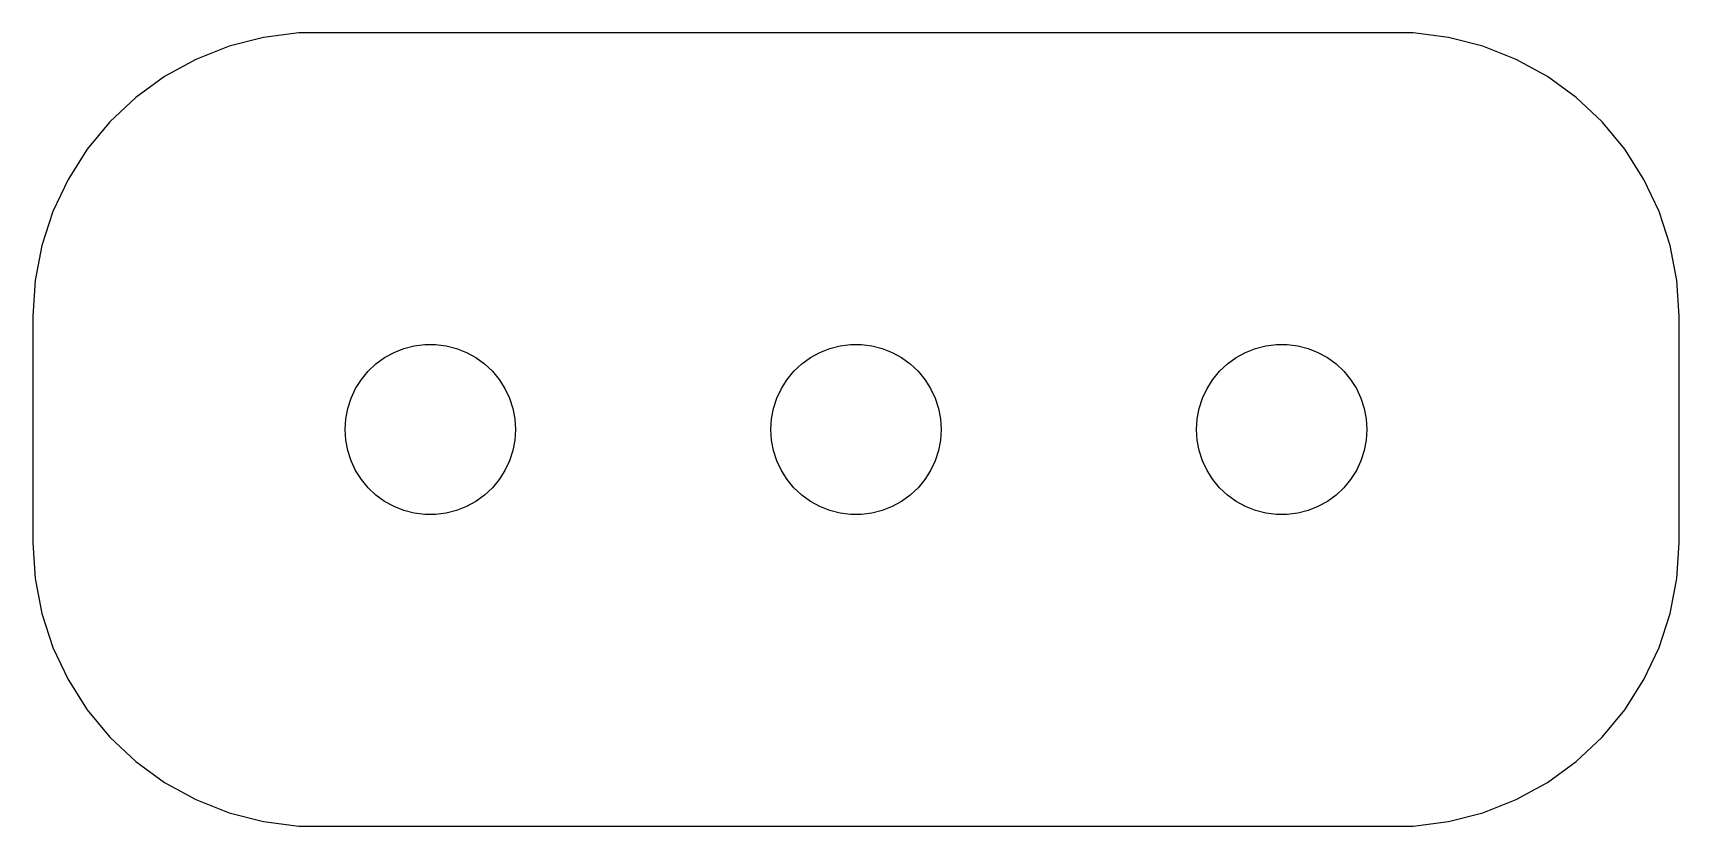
# Model space of a CAD drawing. Header units: metres. Extents: x -14.5 to 14.5, y 17 to 31.
import ezdxf

# ---------------------------------------------------------------- set-up
doc = ezdxf.new("R2010")
doc.units = ezdxf.units.M

msp = doc.modelspace()

# ---------------------------------------------------------------- linework, layer by layer
for p, q in [((-11.0451, 30.7553), (-11.6289, 30.5241)), ((-10.4369, 30.9114), (-11.0451, 30.7553)), ((-9.81395, 30.9901), (-10.4369, 30.9114)), ((9.81395, 30.9901), (-9.81395, 30.9901)), ((10.4369, 30.9114), (9.81395, 30.9901)), ((11.0451, 30.7553), (10.4369, 30.9114)), ((11.6289, 30.5241), (11.0451, 30.7553)), ((-11.6289, 30.5241), (-12.1791, 30.2216)), ((12.1791, 30.2216), (11.6289, 30.5241)), ((-12.1791, 30.2216), (-12.6871, 29.8526)), ((12.6871, 29.8526), (12.1791, 30.2216)), ((-12.6871, 29.8526), (-13.1448, 29.4227)), ((13.1448, 29.4227), (12.6871, 29.8526)), ((-13.1448, 29.4227), (-13.5451, 28.9389)), ((13.5451, 28.9389), (13.1448, 29.4227)), ((-13.5451, 28.9389), (-13.8815, 28.4088)), ((13.8815, 28.4088), (13.5451, 28.9389)), ((-13.8815, 28.4088), (-14.1489, 27.8406)), ((14.1489, 27.8406), (13.8815, 28.4088)), ((-14.1489, 27.8406), (-14.3429, 27.2434)), ((14.3429, 27.2434), (14.1489, 27.8406)), ((-14.3429, 27.2434), (-14.4606, 26.6267)), ((14.4606, 26.6267), (14.3429, 27.2434)), ((-14.4606, 26.6267), (-14.5, 26)), ((14.5, 26), (14.4606, 26.6267)), ((-14.5, 26), (-14.5, 22)), ((14.5, 22), (14.5, 26)), ((-8.45613, 25.1558), (-8.30373, 25.2665)), ((-8.30373, 25.2665), (-8.13866, 25.3572)), ((-8.13866, 25.3572), (-7.96352, 25.4266)), ((-7.96352, 25.4266), (-7.78107, 25.4734)), ((-7.78107, 25.4734), (-7.59418, 25.497)), ((-7.59418, 25.497), (-7.40581, 25.497)), ((-7.40581, 25.497), (-7.21892, 25.4734)), ((-7.21892, 25.4734), (-7.03647, 25.4266)), ((-7.03647, 25.4266), (-6.86133, 25.3572)), ((-6.86133, 25.3572), (-6.69626, 25.2665)), ((-6.69626, 25.2665), (-6.54385, 25.1558)), ((-0.956131, 25.1558), (-0.803726, 25.2665)), ((-0.803726, 25.2665), (-0.638657, 25.3572)), ((-0.638657, 25.3572), (-0.463516, 25.4266)), ((-0.463516, 25.4266), (-0.281067, 25.4734)), ((-0.281067, 25.4734), (-0.094177, 25.497)), ((-0.094177, 25.497), (0.094177, 25.497)), ((0.094177, 25.497), (0.281067, 25.4734)), ((0.281067, 25.4734), (0.463516, 25.4266)), ((0.463516, 25.4266), (0.638657, 25.3572)), ((0.638657, 25.3572), (0.803726, 25.2665)), ((0.803726, 25.2665), (0.956131, 25.1558)), ((6.54385, 25.1558), (6.69626, 25.2665)), ((6.69626, 25.2665), (6.86133, 25.3572)), ((6.86133, 25.3572), (7.03647, 25.4266)), ((7.03647, 25.4266), (7.21892, 25.4734)), ((7.21892, 25.4734), (7.40581, 25.497)), ((7.40581, 25.497), (7.59418, 25.497)), ((7.59418, 25.497), (7.78107, 25.4734)), ((7.78107, 25.4734), (7.96352, 25.4266)), ((7.96352, 25.4266), (8.13866, 25.3572)), ((8.13866, 25.3572), (8.30373, 25.2665)), ((8.30373, 25.2665), (8.45613, 25.1558)), ((-8.71352, 24.8817), (-8.59344, 25.0268)), ((-8.59344, 25.0268), (-8.45613, 25.1558)), ((-6.54385, 25.1558), (-6.40654, 25.0268)), ((-6.40654, 25.0268), (-6.28647, 24.8817)), ((-1.21352, 24.8817), (-1.09344, 25.0268)), ((-1.09344, 25.0268), (-0.956131, 25.1558)), ((0.956131, 25.1558), (1.09344, 25.0268)), ((1.09344, 25.0268), (1.21352, 24.8817)), ((6.28647, 24.8817), (6.40654, 25.0268)), ((6.40654, 25.0268), (6.54385, 25.1558)), ((8.45613, 25.1558), (8.59344, 25.0268)), ((8.59344, 25.0268), (8.71352, 24.8817)), ((-8.89465, 24.5522), (-8.81445, 24.7226)), ((-8.81445, 24.7226), (-8.71352, 24.8817)), ((-6.28647, 24.8817), (-6.18553, 24.7226)), ((-6.18553, 24.7226), (-6.10533, 24.5522)), ((-1.39465, 24.5522), (-1.31445, 24.7226)), ((-1.31445, 24.7226), (-1.21352, 24.8817)), ((1.21352, 24.8817), (1.31445, 24.7226)), ((1.31445, 24.7226), (1.39465, 24.5522)), ((6.10533, 24.5522), (6.18553, 24.7226)), ((6.18553, 24.7226), (6.28647, 24.8817)), ((8.71352, 24.8817), (8.81445, 24.7226)), ((8.81445, 24.7226), (8.89465, 24.5522)), ((-8.98816, 24.188), (-8.95287, 24.373)), ((-8.95287, 24.373), (-8.89465, 24.5522)), ((-6.10533, 24.5522), (-6.04712, 24.373)), ((-6.04712, 24.373), (-6.01183, 24.188)), ((-1.48816, 24.188), (-1.45287, 24.373)), ((-1.45287, 24.373), (-1.39465, 24.5522)), ((1.39465, 24.5522), (1.45287, 24.373)), ((1.45287, 24.373), (1.48816, 24.188)), ((6.01183, 24.188), (6.04712, 24.373)), ((6.04712, 24.373), (6.10533, 24.5522)), ((8.89465, 24.5522), (8.95287, 24.373)), ((8.95287, 24.373), (8.98816, 24.188)), ((-9, 24), (-8.98816, 24.188)), ((-6.01183, 24.188), (-6, 24)), ((-1.5, 24), (-1.48816, 24.188)), ((1.48816, 24.188), (1.5, 24)), ((6, 24), (6.01183, 24.188)), ((8.98816, 24.188), (9, 24)), ((-8.98816, 23.812), (-9, 24)), ((-8.95287, 23.627), (-8.98816, 23.812)), ((-6.01183, 23.812), (-6.04712, 23.627)), ((-6, 24), (-6.01183, 23.812)), ((-1.48816, 23.812), (-1.5, 24)), ((-1.45287, 23.627), (-1.48816, 23.812)), ((1.48816, 23.812), (1.45287, 23.627)), ((1.5, 24), (1.48816, 23.812)), ((6.01183, 23.812), (6, 24)), ((6.04712, 23.627), (6.01183, 23.812)), ((8.98816, 23.812), (8.95287, 23.627)), ((9, 24), (8.98816, 23.812)), ((-8.89465, 23.4478), (-8.95287, 23.627)), ((-6.04712, 23.627), (-6.10533, 23.4478)), ((-1.39465, 23.4478), (-1.45287, 23.627)), ((1.45287, 23.627), (1.39465, 23.4478)), ((6.10533, 23.4478), (6.04712, 23.627)), ((8.95287, 23.627), (8.89465, 23.4478)), ((-8.81445, 23.2774), (-8.89465, 23.4478)), ((-8.71352, 23.1183), (-8.81445, 23.2774)), ((-6.18553, 23.2774), (-6.28647, 23.1183)), ((-6.10533, 23.4478), (-6.18553, 23.2774)), ((-1.31445, 23.2774), (-1.39465, 23.4478)), ((-1.21352, 23.1183), (-1.31445, 23.2774)), ((1.31445, 23.2774), (1.21352, 23.1183)), ((1.39465, 23.4478), (1.31445, 23.2774)), ((6.18553, 23.2774), (6.10533, 23.4478)), ((6.28647, 23.1183), (6.18553, 23.2774)), ((8.81445, 23.2774), (8.71352, 23.1183)), ((8.89465, 23.4478), (8.81445, 23.2774)), ((-8.59344, 22.9732), (-8.71352, 23.1183)), ((-8.45613, 22.8442), (-8.59344, 22.9732)), ((-6.40654, 22.9732), (-6.54385, 22.8442)), ((-6.28647, 23.1183), (-6.40654, 22.9732)), ((-1.09344, 22.9732), (-1.21352, 23.1183)), ((-0.956131, 22.8442), (-1.09344, 22.9732)), ((1.09344, 22.9732), (0.956131, 22.8442)), ((1.21352, 23.1183), (1.09344, 22.9732)), ((6.40654, 22.9732), (6.28647, 23.1183)), ((6.54385, 22.8442), (6.40654, 22.9732)), ((8.59344, 22.9732), (8.45613, 22.8442)), ((8.71352, 23.1183), (8.59344, 22.9732)), ((-8.30373, 22.7335), (-8.45613, 22.8442)), ((-8.13866, 22.6428), (-8.30373, 22.7335)), ((-7.96352, 22.5734), (-8.13866, 22.6428)), ((-6.86133, 22.6428), (-7.03647, 22.5734)), ((-6.69626, 22.7335), (-6.86133, 22.6428)), ((-6.54385, 22.8442), (-6.69626, 22.7335)), ((-0.803726, 22.7335), (-0.956131, 22.8442)), ((-0.638657, 22.6428), (-0.803726, 22.7335)), ((-0.463516, 22.5734), (-0.638657, 22.6428)), ((0.638657, 22.6428), (0.463516, 22.5734)), ((0.803726, 22.7335), (0.638657, 22.6428)), ((0.956131, 22.8442), (0.803726, 22.7335)), ((6.69626, 22.7335), (6.54385, 22.8442)), ((6.86133, 22.6428), (6.69626, 22.7335)), ((7.03647, 22.5734), (6.86133, 22.6428)), ((8.13866, 22.6428), (7.96352, 22.5734)), ((8.30373, 22.7335), (8.13866, 22.6428)), ((8.45613, 22.8442), (8.30373, 22.7335)), ((-7.78107, 22.5266), (-7.96352, 22.5734)), ((-7.59418, 22.503), (-7.78107, 22.5266)), ((-7.40581, 22.503), (-7.59418, 22.503)), ((-7.21892, 22.5266), (-7.40581, 22.503)), ((-7.03647, 22.5734), (-7.21892, 22.5266)), ((-0.281067, 22.5266), (-0.463516, 22.5734)), ((-0.094177, 22.503), (-0.281067, 22.5266)), ((0.094177, 22.503), (-0.094177, 22.503)), ((0.281067, 22.5266), (0.094177, 22.503)), ((0.463516, 22.5734), (0.281067, 22.5266)), ((7.21892, 22.5266), (7.03647, 22.5734)), ((7.40581, 22.503), (7.21892, 22.5266)), ((7.59418, 22.503), (7.40581, 22.503)), ((7.78107, 22.5266), (7.59418, 22.503)), ((7.96352, 22.5734), (7.78107, 22.5266)), ((-14.5, 22), (-14.4606, 21.3733)), ((14.4606, 21.3733), (14.5, 22)), ((-14.4606, 21.3733), (-14.3429, 20.7566)), ((14.3429, 20.7566), (14.4606, 21.3733)), ((-14.3429, 20.7566), (-14.1489, 20.1594)), ((14.1489, 20.1594), (14.3429, 20.7566)), ((-14.1489, 20.1594), (-13.8815, 19.5912)), ((13.8815, 19.5912), (14.1489, 20.1594)), ((-13.8815, 19.5912), (-13.5451, 19.0611)), ((13.5451, 19.0611), (13.8815, 19.5912)), ((-13.5451, 19.0611), (-13.1448, 18.5773)), ((13.1448, 18.5773), (13.5451, 19.0611)), ((-13.1448, 18.5773), (-12.6871, 18.1474)), ((12.6871, 18.1474), (13.1448, 18.5773)), ((-12.6871, 18.1474), (-12.1791, 17.7784)), ((12.1791, 17.7784), (12.6871, 18.1474)), ((-12.1791, 17.7784), (-11.6289, 17.4759)), ((11.6289, 17.4759), (12.1791, 17.7784)), ((-11.6289, 17.4759), (-11.0451, 17.2447)), ((11.0451, 17.2447), (11.6289, 17.4759)), ((-11.0451, 17.2447), (-10.4369, 17.0886)), ((10.4369, 17.0886), (11.0451, 17.2447)), ((-10.4369, 17.0886), (-9.81395, 17.0099)), ((-9.81395, 17.0099), (9.81395, 17.0099)), ((9.81395, 17.0099), (10.4369, 17.0886))]:
    msp.add_line(p, q)

doc.saveas('drawing.dxf')
